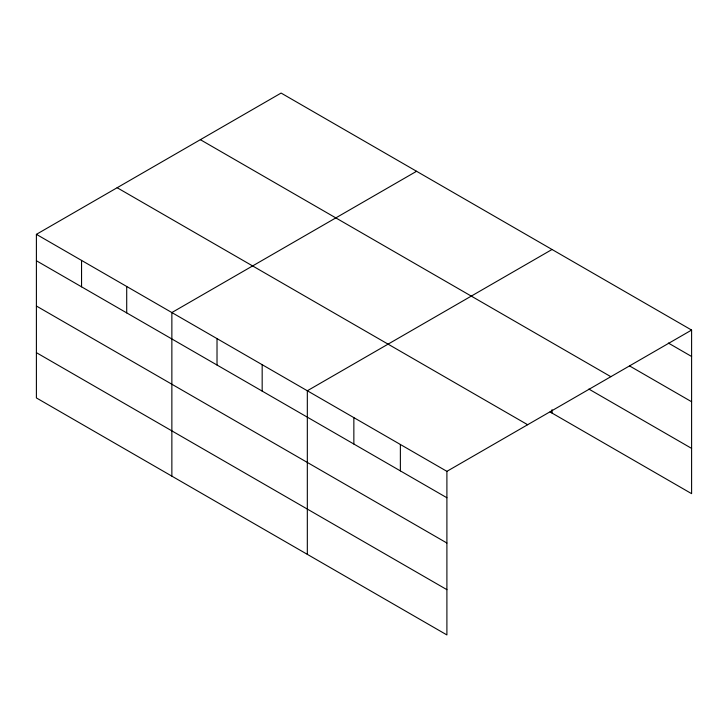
<?xml version="1.0" encoding="UTF-8"?>
<svg xmlns="http://www.w3.org/2000/svg" width="728" height="728" viewBox="0 0 728 728"><rect width="100%" height="100%" fill="white"/><g stroke="black" fill="none" stroke-linecap="round" stroke-linejoin="round"><path stroke-width="1.09" d="M36.4 234.343L446.901 471.344L446.901 634.934L36.4 397.934L36.4 234.343L281.099 93.066L691.6 330.066L691.6 493.657L550.068 411.939M416.571 171.28L171.863 312.558L171.863 476.139M552.033 249.486L307.325 390.763L307.325 554.354M446.901 471.344L691.6 330.066M668.34 343.043L691.6 356.474M629.565 365.929L691.6 401.738M200.355 139.685L610.847 376.685M588.861 389.071L691.6 448.384M117.153 187.724L527.645 424.724M36.4 260.751L446.901 497.752M36.4 306.024L446.901 543.024M36.4 352.661L446.901 589.662M552.033 409.682L552.033 413.076M400.373 444.48L400.373 470.889M353.854 417.626L353.854 444.034M262.171 364.692L262.171 391.1M217.017 338.629L217.017 365.028M126.708 286.486L126.708 312.894M81.554 260.415L81.554 286.823"/></g></svg>
